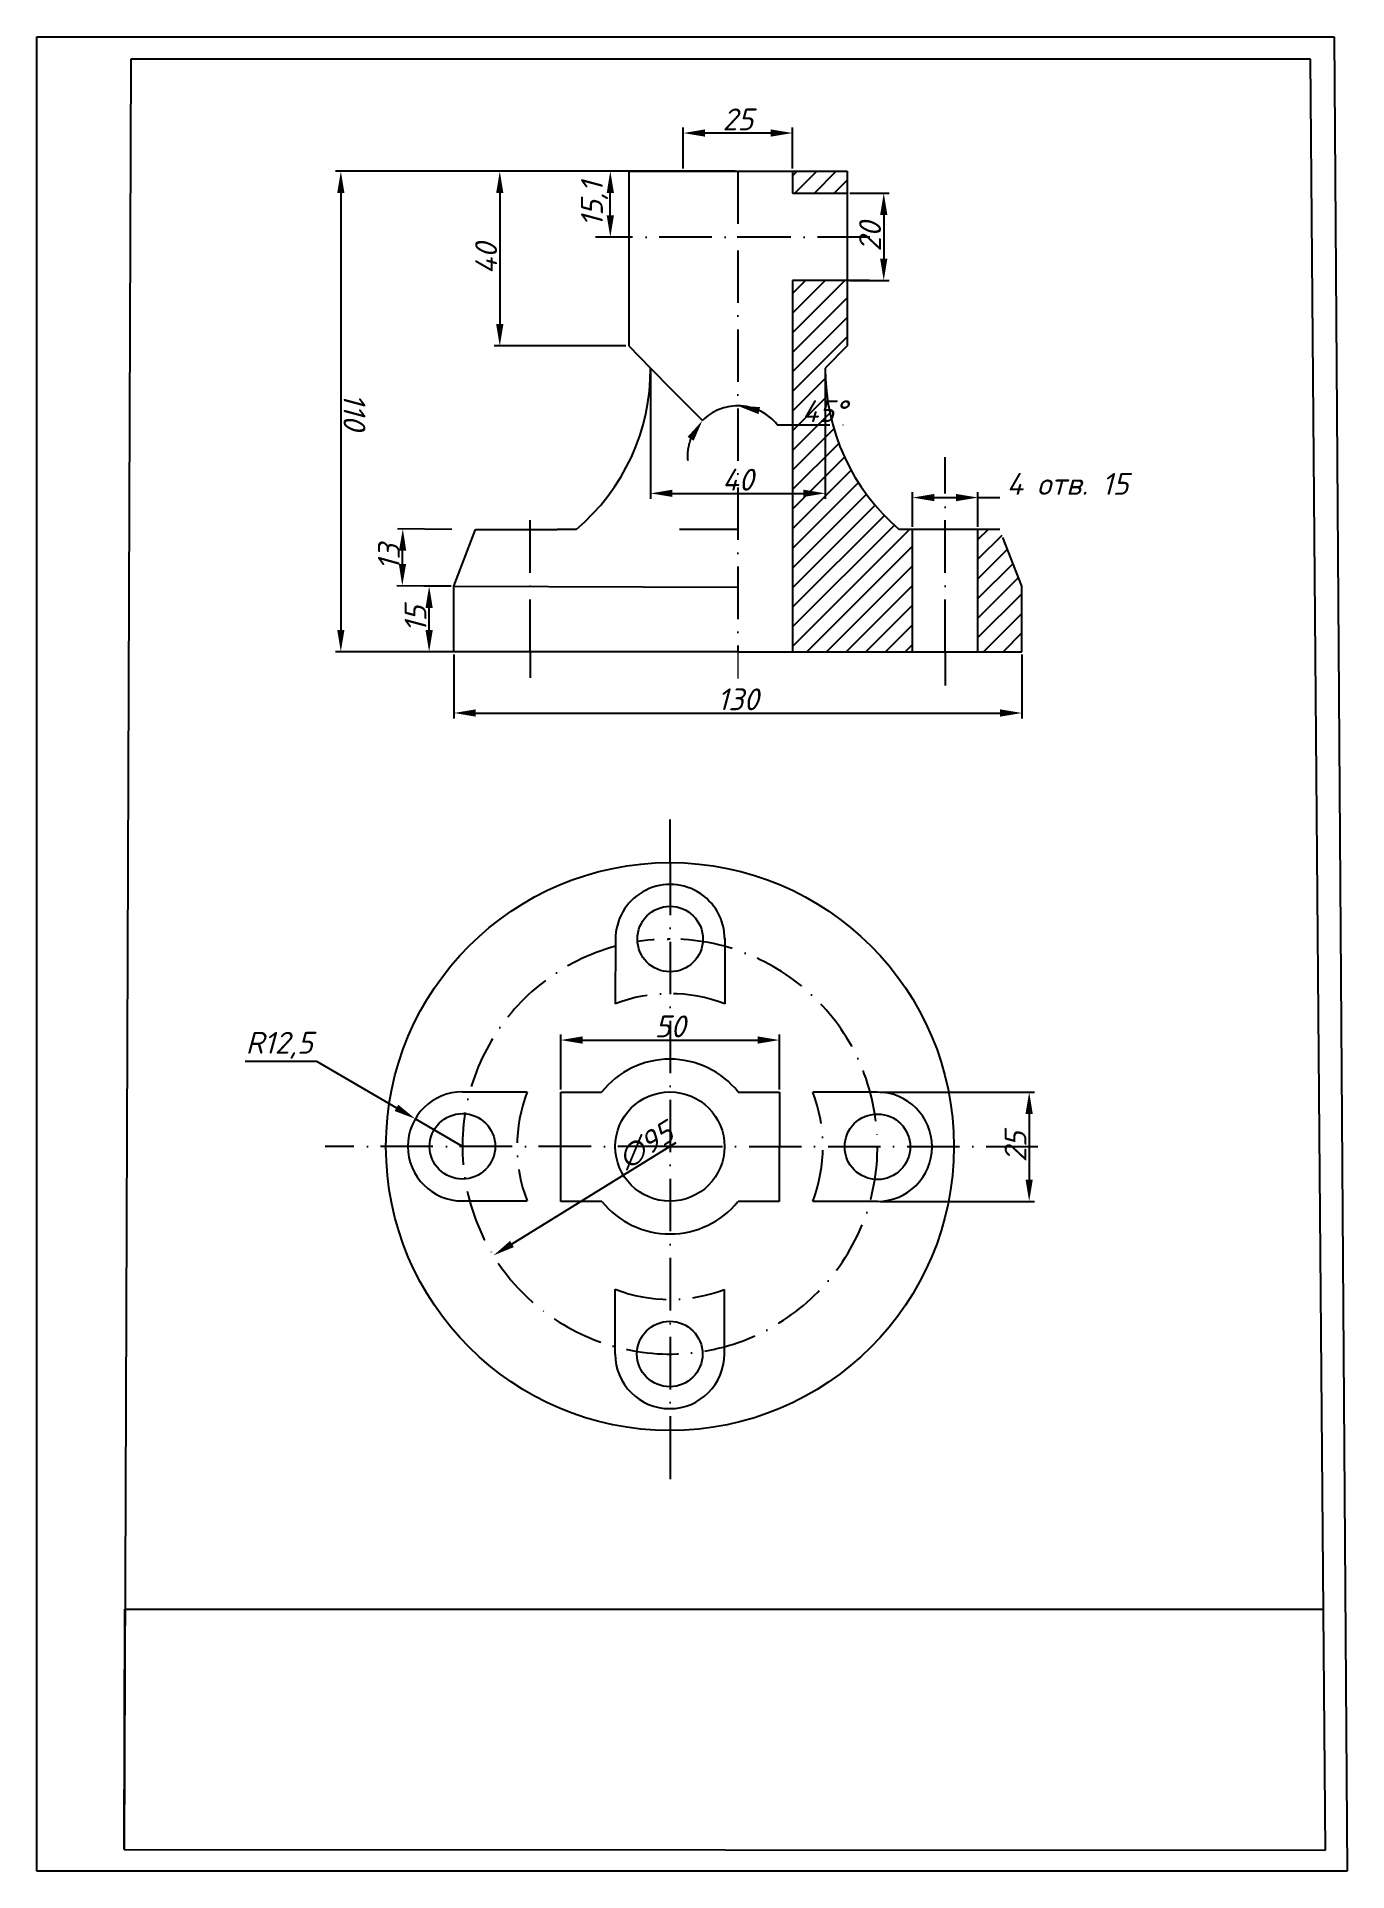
# Model space of a CAD drawing. Header units: millimetres. Extents: x 0 to 300, y 0 to 420.
import ezdxf

# ---------------------------------------------------------------- set-up
doc = ezdxf.new("R2010")
doc.units = ezdxf.units.MM
doc.linetypes.add('ACAD_ISO10W100', pattern=[18, 12, -3, 0, -3])
for name, color, linetype in [('Контуры', 7, 'Continuous'), ('Оси', 7, 'Continuous'), ('Размеры', 7, 'Continuous')]:
    doc.layers.add(name, color=color, linetype=linetype)
doc.styles.get("Standard").update_dxf_attribs({"font": 'isocpeui.ttf'})
doc.dimstyles.new('ISO-25', dxfattribs={"dimtxt": 5, "dimasz": 5, "dimexe": 1.25, "dimexo": 0.625, "dimtad": 1, "dimtoh": 1, "dimdec": 1, "dimtxsty": 'Standard', "dimcen": 0, "dimadec": 0, "dimazin": 0, "dimtfac": 1, "dimtdec": 1, "dimtmove": 0, "dimatfit": 3, "dimfxl": 1, "dimarcsym": 0})

# ---------------------------------------------------------------- blocks, each defined once
blk = doc.blocks.new('*D1')
at = {"layer": 'Defpoints', "color": 0, "transparency": 16777216}
for p in [(185.51, 384.19), (185.51, 364.19), (193.89, 364.19)]:
    blk.add_point(p, dxfattribs=at)
at = {"layer": 'Размеры', "color": 0, "lineweight": -2, "transparency": 16777216}
for p, q in [((186.13, 384.19), (195.14, 384.19)), ((193.89, 379.19), (193.89, 369.19)), ((186.13, 364.19), (195.14, 364.19))]:
    blk.add_line(p, q, dxfattribs=at)
at = {"layer": 'Размеры', "color": 0, "transparency": 16777216}
for points in [[(193.06, 379.19), (194.72, 379.19), (193.89, 384.19)], [(193.06, 369.19), (194.72, 369.19), (193.89, 364.19)]]:
    blk.add_solid(points, dxfattribs=at)
at = {"layer": 'Размеры', "color": 0, "lineweight": 20, "transparency": 16777216, "insert": (190.76, 374.19), "char_height": 5, "attachment_point": 5, "rotation": 90}
blk.add_mtext('20', dxfattribs=at)
blk = doc.blocks.new('*D2')
at = {"layer": 'Defpoints', "color": 0, "transparency": 16777216}
for p in [(160.51, 389.19), (69.62, 279.19), (160.51, 279.19)]:
    blk.add_point(p, dxfattribs=at)
at = {"layer": 'Размеры', "color": 0, "lineweight": -2, "transparency": 16777216}
for p, q in [((159.88, 389.19), (68.37, 389.19)), ((69.62, 384.19), (69.62, 284.19)), ((159.88, 279.19), (68.37, 279.19))]:
    blk.add_line(p, q, dxfattribs=at)
at = {"layer": 'Размеры', "color": 0, "transparency": 16777216}
for points in [[(70.45, 384.19), (68.79, 384.19), (69.62, 389.19)], [(70.45, 284.19), (68.79, 284.19), (69.62, 279.19)]]:
    blk.add_solid(points, dxfattribs=at)
at = {"layer": 'Размеры', "color": 0, "lineweight": 20, "transparency": 16777216, "insert": (72.74, 334.19), "char_height": 5, "attachment_point": 5, "rotation": 270.0001}
blk.add_mtext('110', dxfattribs=at)
blk = doc.blocks.new('*U5')
at = {"layer": 'Контуры'}
blk.add_circle((0, 0), 7.5, dxfattribs=at)
blk = doc.blocks.new('*U6')
at = {"layer": 'Контуры', "color": 0, "linetype": 'ByBlock', "lineweight": -2, "transparency": 16777216}
for p, rotation in [((145, 213.42), 90.00000000000001), ((97.45, 165.96), 180), ((144.91, 118.42), 270)]:
    blk.add_blockref('*U5', p, dxfattribs=dict(at, rotation=rotation))
blk.add_blockref('*U5', (192.45, 165.87), dxfattribs=at)
blk = doc.blocks.new('*D8')
at = {"layer": 'Defpoints', "color": 0, "linetype": 'ACAD_ISO10W100', "transparency": 16777216}
for p in [(160.51, 389.19), (140.5, 344.15), (154.77, 333.96), (160.51, 323.95), (160.51, 279.19)]:
    blk.add_point(p, dxfattribs=at)
at = {"layer": 'Размеры', "color": 0, "linetype": 'ACAD_ISO10W100', "lineweight": -2, "transparency": 16777216}
blk.add_line((169.52, 331.15), (186.07, 331.15), dxfattribs=at)
for start, end in [(90.0001, 134.7188), (38.6274, 90.0001), (39.9338, 64.9669), (159.752, 184.7851)]:
    blk.add_arc((160.51, 323.95), 11.54, start, end, dxfattribs=at)
at = {"layer": 'Размеры', "color": 0, "linetype": 'ACAD_ISO10W100', "transparency": 16777216}
for points in [[(148.98, 328.39), (150.38, 327.49), (152.39, 332.14)], [(165.21, 333.59), (165.57, 335.21), (160.51, 335.48)]]:
    blk.add_solid(points, dxfattribs=at)
at = {"layer": 'Размеры', "color": 0, "linetype": 'ACAD_ISO10W100', "lineweight": 20, "transparency": 16777216, "insert": (180.3, 334.27), "char_height": 5, "attachment_point": 5}
blk.add_mtext('45°', dxfattribs=at)
blk = doc.blocks.new('*D9')
at = {"layer": 'Defpoints', "color": 0, "transparency": 16777216}
for p in [(86.66, 172.26), (97.45, 165.96)]:
    blk.add_point(p, dxfattribs=at)
at = {"layer": 'Размеры', "color": 0, "lineweight": -2, "transparency": 16777216}
for p, q in [((47.7, 185.48), (64.01, 185.48)), ((64.01, 185.48), (82.34, 174.78)), ((97.45, 165.96), (86.66, 172.26))]:
    blk.add_line(p, q, dxfattribs=at)
at = {"layer": 'Размеры', "color": 0, "transparency": 16777216}
blk.add_solid([(82.76, 175.5), (81.92, 174.06), (86.66, 172.26)], dxfattribs=at)
at = {"layer": 'Размеры', "color": 0, "lineweight": 20, "transparency": 16777216, "insert": (55.54, 189.1), "char_height": 5, "attachment_point": 5}
blk.add_mtext('R12,5', dxfattribs=at)
blk = doc.blocks.new('*D10')
at = {"layer": 'Defpoints', "color": 0, "transparency": 16777216}
for p in [(185.38, 190.86), (104.53, 140.98)]:
    blk.add_point(p, dxfattribs=at)
at = {"layer": 'Размеры', "color": 0, "lineweight": -2, "transparency": 16777216}
blk.add_line((146.3, 166.75), (108.78, 143.6), dxfattribs=at)
at = {"layer": 'Размеры', "color": 0, "transparency": 16777216}
blk.add_solid([(108.35, 144.31), (109.22, 142.9), (104.53, 140.98)], dxfattribs=at)
at = {"layer": 'Размеры', "color": 0, "lineweight": 20, "transparency": 16777216, "insert": (139.39, 166.16), "char_height": 5, "attachment_point": 5, "rotation": 31.67}
blk.add_mtext('∅95', dxfattribs=at)
blk = doc.blocks.new('*D11')
at = {"layer": 'Defpoints', "color": 0, "transparency": 16777216}
for p in [(170, 190.3), (119.95, 178.37), (170, 178.37)]:
    blk.add_point(p, dxfattribs=at)
at = {"layer": 'Размеры', "color": 0, "lineweight": -2, "transparency": 16777216}
for p, q in [((119.95, 178.99), (119.95, 191.55)), ((124.95, 190.3), (165, 190.3)), ((170, 178.99), (170, 191.55))]:
    blk.add_line(p, q, dxfattribs=at)
at = {"layer": 'Размеры', "color": 0, "transparency": 16777216}
for points in [[(124.95, 191.14), (124.95, 189.47), (119.95, 190.3)], [(165, 191.14), (165, 189.47), (170, 190.3)]]:
    blk.add_solid(points, dxfattribs=at)
at = {"layer": 'Размеры', "color": 0, "lineweight": 20, "transparency": 16777216, "insert": (144.98, 193.43), "char_height": 5, "attachment_point": 5}
blk.add_mtext('50', dxfattribs=at)
blk = doc.blocks.new('*D12')
at = {"layer": 'Defpoints', "color": 0, "transparency": 16777216}
for p in [(192.45, 178.37), (192.45, 153.37), (227.18, 153.37)]:
    blk.add_point(p, dxfattribs=at)
at = {"layer": 'Размеры', "color": 0, "lineweight": -2, "transparency": 16777216}
for p, q in [((193.08, 178.37), (228.43, 178.37)), ((227.18, 173.37), (227.18, 158.37)), ((193.08, 153.37), (228.43, 153.37))]:
    blk.add_line(p, q, dxfattribs=at)
at = {"layer": 'Размеры', "color": 0, "transparency": 16777216}
for points in [[(226.34, 173.37), (228.01, 173.37), (227.18, 178.37)], [(226.34, 158.37), (228.01, 158.37), (227.18, 153.37)]]:
    blk.add_solid(points, dxfattribs=at)
at = {"layer": 'Размеры', "color": 0, "lineweight": 20, "transparency": 16777216, "insert": (224.05, 165.87), "char_height": 5, "attachment_point": 5, "rotation": 90}
blk.add_mtext('25', dxfattribs=at)
blk = doc.blocks.new('*D13')
at = {"layer": 'Defpoints', "color": 0, "transparency": 16777216}
for p in [(135.51, 389.19), (106, 349.19), (135.51, 349.19)]:
    blk.add_point(p, dxfattribs=at)
at = {"layer": 'Размеры', "color": 0, "lineweight": -2, "transparency": 16777216}
for p, q in [((134.88, 389.19), (104.75, 389.19)), ((106, 384.19), (106, 354.19)), ((134.88, 349.19), (104.75, 349.19))]:
    blk.add_line(p, q, dxfattribs=at)
at = {"layer": 'Размеры', "color": 0, "transparency": 16777216}
for points in [[(105.17, 384.19), (106.83, 384.19), (106, 389.19)], [(105.17, 354.19), (106.83, 354.19), (106, 349.19)]]:
    blk.add_solid(points, dxfattribs=at)
at = {"layer": 'Размеры', "color": 0, "lineweight": 20, "transparency": 16777216, "insert": (102.88, 369.19), "char_height": 5, "attachment_point": 5, "rotation": 90}
blk.add_mtext('40', dxfattribs=at)
blk = doc.blocks.new('*D14')
at = {"layer": 'Defpoints', "color": 0, "transparency": 16777216}
for p in [(131.3, 389.19), (135.51, 389.19), (135.51, 374.11)]:
    blk.add_point(p, dxfattribs=at)
at = {"layer": 'Размеры', "color": 0, "lineweight": -2, "transparency": 16777216}
for p, q in [((134.88, 389.19), (130.05, 389.19)), ((131.3, 379.11), (131.3, 384.19)), ((134.88, 374.11), (130.05, 374.11))]:
    blk.add_line(p, q, dxfattribs=at)
at = {"layer": 'Размеры', "color": 0, "transparency": 16777216}
for points in [[(130.47, 384.19), (132.14, 384.19), (131.3, 389.19)], [(130.47, 379.11), (132.14, 379.11), (131.3, 374.11)]]:
    blk.add_solid(points, dxfattribs=at)
at = {"layer": 'Размеры', "color": 0, "lineweight": 20, "transparency": 16777216, "insert": (127.68, 381.65), "char_height": 5, "attachment_point": 5, "rotation": 90}
blk.add_mtext('15,1', dxfattribs=at)
blk = doc.blocks.new('*D16')
at = {"layer": 'Defpoints', "color": 0, "transparency": 16777216}
for p in [(215.46, 314.49), (200.46, 307.19), (215.46, 307.19)]:
    blk.add_point(p, dxfattribs=at)
at = {"layer": 'Размеры', "color": 0, "lineweight": -2, "transparency": 16777216}
for p, q in [((200.46, 307.82), (200.46, 315.74)), ((215.46, 307.82), (215.46, 315.74)), ((205.46, 314.49), (210.46, 314.49)), ((215.46, 314.49), (220.46, 314.49))]:
    blk.add_line(p, q, dxfattribs=at)
at = {"layer": 'Размеры', "color": 0, "transparency": 16777216}
for points in [[(205.46, 315.32), (205.46, 313.66), (200.46, 314.49)], [(210.46, 315.32), (210.46, 313.66), (215.46, 314.49)]]:
    blk.add_solid(points, dxfattribs=at)
at = {"layer": 'Размеры', "color": 0, "lineweight": 20, "transparency": 16777216, "insert": (235.97, 317.62), "char_height": 5, "attachment_point": 5}
blk.add_mtext('4 отв. 15', dxfattribs=at)
blk = doc.blocks.new('*D17')
at = {"layer": 'Defpoints', "color": 0, "transparency": 16777216}
for p in [(95.51, 279.19), (225.51, 279.19), (225.51, 265.17)]:
    blk.add_point(p, dxfattribs=at)
at = {"layer": 'Размеры', "color": 0, "lineweight": -2, "transparency": 16777216}
for p, q in [((95.51, 278.57), (95.51, 263.92)), ((225.51, 278.57), (225.51, 263.92)), ((100.51, 265.17), (220.51, 265.17))]:
    blk.add_line(p, q, dxfattribs=at)
at = {"layer": 'Размеры', "color": 0, "transparency": 16777216}
for points in [[(100.51, 266.01), (100.51, 264.34), (95.51, 265.17)], [(220.51, 266.01), (220.51, 264.34), (225.51, 265.17)]]:
    blk.add_solid(points, dxfattribs=at)
at = {"layer": 'Размеры', "color": 0, "lineweight": 20, "transparency": 16777216, "insert": (160.51, 268.3), "char_height": 5, "attachment_point": 5}
blk.add_mtext('130', dxfattribs=at)
blk = doc.blocks.new('*D18')
at = {"layer": 'Defpoints', "color": 0, "transparency": 16777216}
for p in [(89.83, 294.19), (95.51, 294.19), (95.51, 279.19)]:
    blk.add_point(p, dxfattribs=at)
at = {"layer": 'Размеры', "color": 0, "lineweight": -2, "transparency": 16777216}
for p, q in [((94.88, 294.19), (88.58, 294.19)), ((89.83, 284.19), (89.83, 289.19)), ((94.88, 279.19), (88.58, 279.19))]:
    blk.add_line(p, q, dxfattribs=at)
at = {"layer": 'Размеры', "color": 0, "transparency": 16777216}
for points in [[(89, 289.19), (90.66, 289.19), (89.83, 294.19)], [(89, 284.19), (90.66, 284.19), (89.83, 279.19)]]:
    blk.add_solid(points, dxfattribs=at)
at = {"layer": 'Размеры', "color": 0, "lineweight": 20, "transparency": 16777216, "insert": (86.71, 286.69), "char_height": 5, "attachment_point": 5, "rotation": 90}
blk.add_mtext('15', dxfattribs=at)
blk = doc.blocks.new('*D19')
at = {"layer": 'Defpoints', "color": 0, "transparency": 16777216}
for p in [(83.81, 307.31), (95.63, 307.19), (95.51, 294.19)]:
    blk.add_point(p, dxfattribs=at)
at = {"layer": 'Размеры', "color": 0, "lineweight": -2, "transparency": 16777216}
for p, q in [((95.01, 307.2), (82.56, 307.32)), ((83.73, 299.31), (83.76, 302.31)), ((94.88, 294.2), (82.43, 294.32))]:
    blk.add_line(p, q, dxfattribs=at)
at = {"layer": 'Размеры', "color": 0, "transparency": 16777216}
for points in [[(82.92, 302.32), (84.59, 302.3), (83.81, 307.31)], [(82.89, 299.32), (84.56, 299.3), (83.68, 294.31)]]:
    blk.add_solid(points, dxfattribs=at)
at = {"layer": 'Размеры', "color": 0, "lineweight": 20, "transparency": 16777216, "insert": (80.62, 300.84), "char_height": 5, "attachment_point": 5, "rotation": 89.4351}
blk.add_mtext('13', dxfattribs=at)
blk = doc.blocks.new('*D20')
at = {"layer": 'Defpoints', "color": 0, "transparency": 16777216}
for p in [(140.5, 344.15), (180.51, 344.15), (180.51, 315.46)]:
    blk.add_point(p, dxfattribs=at)
at = {"layer": 'Размеры', "color": 0, "lineweight": -2, "transparency": 16777216}
for p, q in [((140.5, 343.52), (140.5, 314.21)), ((180.51, 343.52), (180.51, 314.21)), ((145.5, 315.46), (175.51, 315.46))]:
    blk.add_line(p, q, dxfattribs=at)
at = {"layer": 'Размеры', "color": 0, "transparency": 16777216}
for points in [[(145.5, 316.29), (145.5, 314.63), (140.5, 315.46)], [(175.51, 316.29), (175.51, 314.63), (180.51, 315.46)]]:
    blk.add_solid(points, dxfattribs=at)
at = {"layer": 'Размеры', "color": 0, "lineweight": 20, "transparency": 16777216, "insert": (160.5, 318.58), "char_height": 5, "attachment_point": 5}
blk.add_mtext('40', dxfattribs=at)
blk = doc.blocks.new('*D21')
at = {"layer": 'Defpoints', "color": 0, "transparency": 16777216}
for p in [(148.01, 397.94), (148.01, 389.19), (173.01, 389.19)]:
    blk.add_point(p, dxfattribs=at)
at = {"layer": 'Размеры', "color": 0, "lineweight": -2, "transparency": 16777216}
for p, q in [((148.01, 389.82), (148.01, 399.19)), ((173.01, 389.82), (173.01, 399.19)), ((168.01, 397.94), (153.01, 397.94))]:
    blk.add_line(p, q, dxfattribs=at)
at = {"layer": 'Размеры', "color": 0, "transparency": 16777216}
for points in [[(153.01, 398.78), (153.01, 397.11), (148.01, 397.94)], [(168.01, 398.78), (168.01, 397.11), (173.01, 397.94)]]:
    blk.add_solid(points, dxfattribs=at)
at = {"layer": 'Размеры', "color": 0, "transparency": 16777216, "insert": (160.51, 401.07), "char_height": 5, "attachment_point": 5}
blk.add_mtext('25', dxfattribs=at)

msp = doc.modelspace()

# ---------------------------------------------------------------- hatches: boundary and pattern name
at = {"layer": 'Размеры'}
h = msp.add_hatch(dxfattribs=at)
h.set_pattern_fill('ANSI31', color=256)
h.set_pattern_definition([(45, (15.505, -20.8063), (-2.245064, 2.245064), [])])
h.paths.add_polyline_path([(200.46, 307.19), (197.46, 307.19, -0.221415), (180.51, 344.15), (185.51, 349.19), (185.51, 364.19), (173.01, 364.19), (173.01, 279.19), (200.46, 279.19)])
h.paths.add_polyline_path([(225.51, 294.19), (220.46, 307.19), (215.46, 307.19), (215.46, 279.19), (225.51, 279.19)])
h.paths.add_polyline_path([(173.01, 389.19), (173.01, 384.19), (185.51, 384.19), (185.51, 389.19)])

# ---------------------------------------------------------------- linework, layer by layer
for p, q in [((0, 0), (0, 420)), ((0, 420), (297, 420)), ((297, 420), (300, 0.01)), ((21.54, 414.82), (20, 5)), ((291.54, 414.82), (21.54, 414.82)), ((295, 4.84), (291.54, 414.82)), ((20, 5), (20.21, 60)), ((20.21, 60), (294.53, 60)), ((20, 5), (295, 4.84)), ((300, 0.01), (0, 0))]:
    msp.add_line(p, q)
at = {"layer": 'Контуры'}
for p, q in [((135.51, 389.19), (135.51, 349.19)), ((135.51, 389.19), (160.51, 389.19)), ((160.51, 389.19), (185.51, 389.19)), ((173.01, 389.19), (173.01, 384.19)), ((185.51, 389.19), (185.51, 349.19)), ((173.01, 384.19), (185.51, 384.19)), ((185.51, 364.19), (173.01, 364.19)), ((173.01, 364.19), (173.01, 279.19)), ((190.63, 364.19), (185.51, 364.19)), ((135.51, 349.19), (140.5, 344.15)), ((185.51, 349.19), (180.51, 344.15)), ((95.51, 294.19), (100.46, 307.19)), ((100.46, 307.19), (119.13, 307.19)), ((123.46, 307.19), (119.13, 307.19)), ((220.46, 307.19), (197.46, 307.19)), ((200.46, 279.19), (200.46, 307.19)), ((215.46, 279.19), (215.46, 307.19)), ((95.51, 279.19), (95.51, 294.19)), ((95.51, 294.19), (160.51, 293.99)), ((225.51, 279.19), (225.51, 294.19)), ((160.51, 279.19), (95.51, 279.19)), ((160.51, 279.19), (225.51, 279.19)), ((132.5, 213.36), (132.41, 198.59)), ((157.5, 213.66), (157.5, 198.59)), ((97.45, 178.46), (112.28, 178.46)), ((119.95, 153.37), (119.95, 178.37)), ((119.95, 178.37), (129.3, 178.37)), ((160.59, 178.39), (170, 178.37)), ((170, 178.37), (169.95, 153.37)), ((192.45, 178.37), (177.66, 178.37)), ((97.45, 153.46), (112.24, 153.46)), ((129.38, 153.37), (119.95, 153.37)), ((169.95, 153.37), (160.53, 153.37)), ((192.45, 153.37), (177.63, 153.37)), ((132.41, 118.42), (132.41, 133.24)), ((157.41, 118.42), (157.41, 133.21))]:
    msp.add_line(p, q, dxfattribs=at)
at = {"layer": 'Контуры', "linetype": 'ACAD_ISO10W100'}
msp.add_line((225.51, 294.19), (220.46, 307.19), dxfattribs=at)
at = {"layer": 'Контуры'}
for radius in [65, 12.5]:
    msp.add_circle((144.95, 165.92), radius, dxfattribs=at)
for centre, radius, start, end in [((92.79, 343.75), 47.72, 310, 0.4819), ((228.66, 343.87), 48.16, 179.6757, 229.6145), ((145, 213.42), 12.5, 359.6396, 180.2835), ((144.95, 165.92), 20, 38.5709, 141.4959), ((97.45, 165.96), 12.5, 90, 270), ((192.45, 165.87), 12.5, 270, 90), ((144.95, 165.92), 20, 218.8607, 321.1393), ((144.91, 118.42), 12.5, 180, 360)]:
    msp.add_arc(centre, radius, start, end, dxfattribs=at)
at = {"layer": 'Оси', "linetype": 'ACAD_ISO10W100'}
for p, q in [((160.51, 389.19), (160.51, 279.19)), ((190.71, 374.11), (127.88, 374.11)), ((140.5, 344.15), (145.41, 339.19)), ((145.41, 339.19), (152.39, 332.14)), ((207.96, 279.19), (207.96, 323.76)), ((112.96, 279.19), (112.96, 311.9)), ((112.96, 279.19), (112.96, 273.24)), ((207.96, 279.19), (207.96, 271.44)), ((145, 230.92), (145, 100.92)), ((145, 165.92), (66.02, 165.92)), ((144.95, 165.92), (229.14, 165.92)), ((192.45, 165.87), (192.45, 165.96))]:
    msp.add_line(p, q, dxfattribs=at)
at = {"layer": 'Оси'}
for p, q in [((145, 230.92), (145, 240.78)), ((145, 213.42), (144.44, 213.42)), ((97.45, 173.46), (98.06, 173.46)), ((97.45, 165.96), (97.45, 165.96)), ((97.45, 165.96), (97.45, 165.87)), ((97.45, 165.96), (97.45, 165.96)), ((97.45, 165.87), (97.45, 165.96)), ((192.45, 165.87), (192.45, 165.96)), ((192.45, 165.96), (192.45, 165.87)), ((204.95, 165.86), (204.95, 165.88)), ((144.91, 118.42), (145, 118.42)), ((145, 100.92), (145, 89.78))]:
    msp.add_line(p, q, dxfattribs=at)
at = {"layer": 'Оси', "linetype": 'ACAD_ISO10W100'}
for radius, start, end in [(47.5, 105.0659, 99.0003), (35, 68.9945, 111.0055), (35, 158.994, 200.8438), (35, 338.994, 20.8438), (35, 248.994, 290.8438)]:
    msp.add_arc((144.95, 165.92), radius, start, end, dxfattribs=at)
at = {"layer": 'Оси'}
for centre, start, end in [((145, 213.42), 269.9442, 270.0001), ((144.91, 118.42), 89.5753, 89.9442)]:
    msp.add_arc(centre, 12.5, start, end, dxfattribs=at)
at = {"layer": 'Размеры'}
msp.add_line((160.51, 307.19), (147.16, 307.19), dxfattribs=at)
at = {"layer": 'Размеры', "lineweight": 20}
msp.add_line((160.51, 279.19), (160.51, 273.08), dxfattribs=at)

# ---------------------------------------------------------------- block references
at = {"layer": 'Контуры'}
msp.add_blockref('*U6', (0, 0), dxfattribs=at)

# ---------------------------------------------------------------- dimensions: what is measured, and where the dimension line sits
at = {"layer": 'Размеры'}
dim = msp.add_linear_dim(base=(148.01, 397.94), p1=(173.01, 389.19), p2=(148.01, 389.19), dimstyle='ISO-25', dxfattribs=at)
dim.commit()
dim.dimension.update_dxf_attribs({"geometry": '*D21', "text_midpoint": (160.51, 401.07)})
at = {"layer": 'Размеры', "lineweight": 20}
for p1, p2, distance, picture, middle in [((160.51, 389.19), (160.51, 279.19), -90.89, '*D2', (72.74, 334.19)), ((95.51, 294.19), (95.63, 307.19), 11.83, '*D19', (80.62, 300.84)), ((95.51, 279.19), (225.51, 279.19), -14.02, '*D17', (160.51, 268.3)), ((119.9517, 178.3695), (170.0002, 178.3694), 11.9333, '*D11', (144.976, 193.4277))]:
    dim = msp.add_aligned_dim(p1=p1, p2=p2, distance=distance, dimstyle='ISO-25', dxfattribs=at)
    dim.commit()
    dim.dimension.update_dxf_attribs({"geometry": picture, "text_midpoint": middle})
for base, p1, p2, picture, middle in [((106, 349.19), (135.51, 389.19), (135.51, 349.19), '*D13', (102.88, 369.19)), ((131.3, 389.19), (135.51, 374.11), (135.51, 389.19), '*D14', (127.68, 381.65)), ((193.89, 364.19), (185.51, 384.19), (185.51, 364.19), '*D1', (190.76, 374.19)), ((89.83, 294.19), (95.51, 279.19), (95.51, 294.19), '*D18', (86.71, 286.69)), ((227.18, 153.37), (192.45, 178.37), (192.45, 153.37), '*D12', (224.05, 165.87))]:
    dim = msp.add_linear_dim(base=base, p1=p1, p2=p2, angle=90, dimstyle='ISO-25', dxfattribs=at)
    dim.commit()
    dim.dimension.update_dxf_attribs({"geometry": picture, "text_midpoint": middle})
at = {"layer": 'Размеры', "linetype": 'ACAD_ISO10W100', "lineweight": 20}
dim = msp.add_angular_dim_2l(base=(154.77, 333.96), line1=((140.5, 344.15), (160.51, 323.95)), line2=((160.51, 389.19), (160.51, 279.19)), dimstyle='ISO-25', dxfattribs=at)
dim.commit()
dim.dimension.update_dxf_attribs({"geometry": '*D8', "text_midpoint": (180.3, 334.27)})
at = {"layer": 'Размеры', "lineweight": 20}
dim = msp.add_linear_dim(base=(180.51, 315.46), p1=(140.5, 344.15), p2=(180.51, 344.15), dimstyle='ISO-25', dxfattribs=at)
dim.commit()
dim.dimension.update_dxf_attribs({"geometry": '*D20', "text_midpoint": (160.5, 318.58)})
dim = msp.add_aligned_dim(p1=(200.46, 307.19), p2=(215.46, 307.19), distance=7.3, text='4 отв. 15', dimstyle='ISO-25', dxfattribs=at)
dim.commit()
dim.dimension.update_dxf_attribs({"geometry": '*D16', "text_midpoint": (235.97, 317.62)})
dim = msp.add_radius_dim(center=(97.45, 165.96), mpoint=(86.66, 172.26), dimstyle='ISO-25', dxfattribs=at)
dim.commit()
dim.dimension.update_dxf_attribs({"geometry": '*D9', "text_midpoint": (55.54, 185.48), "dimtype": 164})
dim = msp.add_diameter_dim_2p(p1=(185.38, 190.86), p2=(104.53, 140.98), dimstyle='ISO-25', dxfattribs=at)
dim.commit()
dim.dimension.update_dxf_attribs({"geometry": '*D10', "text_midpoint": (141.03, 163.5), "dimtype": 163})

doc.saveas('drawing.dxf')
